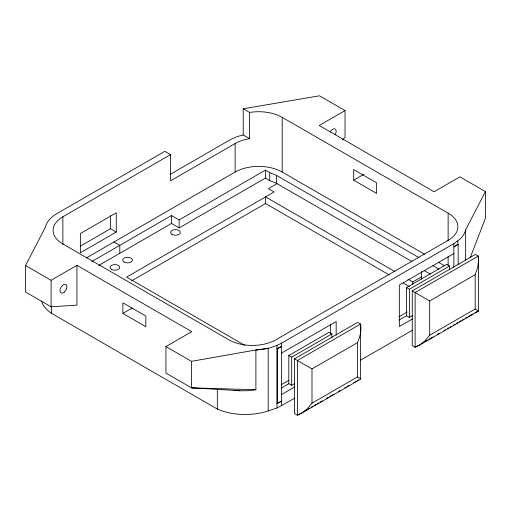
<?xml version="1.0" encoding="UTF-8"?>
<svg xmlns="http://www.w3.org/2000/svg" width="511" height="511" viewBox="0 0 511 511"><rect width="100%" height="100%" fill="white"/><g stroke="black" fill="none" stroke-linecap="round" stroke-linejoin="round"><path stroke-width="0.77" d="M342.376 140.014L345.066 137.076L345.066 110.555L319.234 125.476L434.063 191.772L459.9 176.857L485.45 191.606L465.649 229.867A41.41 23.908 0 0 1 460.449 238.694L453.87 243.651L281.625 343.098L281.625 401.103L277.32 403.594L277.32 348.898L281.625 346.407L276.968 348.694L276.968 408.034L268.192 410.927A45.875 26.483 0 0 1 217.316 409.062L51.387 313.262A45.651 26.355 0 0 1 41.436 300.89M458.175 264.296L458.175 244.475L453.87 246.966L457.83 244.277L457.83 240.962M478.666 260.252L477.772 267.304L475.179 274.701L475.179 308.989L478.666 311.001L418.924 345.493L415.117 347.237L412.243 345.583L412.243 290.887L475.402 254.421L478.27 256.081L478.571 258.093L478.571 310.95M470.171 257.87L485.45 218.127L485.45 191.606M357.476 342.657C360.063 336.877 361.731 330.374 360.568 324.031L357.7 322.377L294.54 358.843L294.54 413.54L297.415 415.194L301.222 413.45L360.964 378.958L357.476 376.946L357.476 342.657L311.991 368.916L294.54 358.843M25.55 265.528L51.1 280.277L76.937 265.362L76.937 305.137L51.1 306.798L25.55 292.049L25.55 265.528L45.351 227.267A41.41 23.908 0 0 1 57.13 213.483L164.785 151.333L170.527 154.648L170.527 180.83L235.117 143.54A33.292 19.22 0 0 1 245.919 139.375L249.611 138.647L249.611 112.465L243.223 108.773L243.223 134.961L249.611 138.647M357.476 376.946L311.991 403.205L306.881 409.145L301.222 413.45M475.179 308.989L429.694 335.248L424.584 341.195L418.924 345.493M62.872 244.545L62.872 216.798L170.527 154.648M170.278 174.347L229.375 140.225A41.41 23.908 0 0 1 242.808 135.045L243.223 134.961M80.163 246.264L110.523 228.73L116.265 232.045L116.265 212.819L80.38 233.54L80.38 252.766L116.265 232.045M86.346 257.94L235.117 172.047A33.292 19.22 0 0 1 282.2 172.047L424.622 254.274M91.871 261.479L171.472 215.527L179.137 219.947L265.426 170.131L269.731 172.616L276.457 175.362L419.026 257.672M98.68 265.503L171.472 223.479L179.137 227.906L265.426 178.084L269.731 180.568L276.457 183.321L412.122 261.645M277.032 183.653L268.416 188.623L274.158 191.938L126.6 277.128L244.788 345.366M131.442 280.961L265.548 203.538L389.312 274.995M122.87 313.428L145.833 326.689L145.833 316.079L122.87 302.819L122.87 313.428L132.323 307.967M353.682 180.172L376.645 193.426L376.645 182.823L353.682 169.563L353.682 180.172L363.813 174.321M239.966 390.73L191.484 387.849L165.934 373.094L165.934 346.573L191.766 331.658L76.937 265.362M281.625 353.037L336.168 321.547L336.168 335.095M453.87 253.597L399.327 285.087L399.327 326.523L412.447 318.947M407.976 279.14L412.818 281.938L421.434 276.962M294.4 383.787L291.672 385.358L288.798 383.704L288.798 355.528L328.995 332.322L331.863 333.977L331.863 337.892M412.779 315.44L409.375 317.408L406.5 315.747L406.5 287.572L446.697 264.366L449.565 266.027L449.565 269.936M288.798 355.528L291.672 357.183L331.863 333.977M406.5 287.572L409.375 289.226L449.565 266.027M281.165 384.796L288.741 380.42M398.982 316.775L407.248 312.004M412.243 290.887L429.694 300.96L475.179 274.701M281.408 387.97L289.002 383.589M399.11 320.02L406.705 315.632M281.625 394.479L294.745 386.904M276.968 408.034L294.713 398.19M360.172 360.402L412.53 330.17M300.161 413.61L297.415 415.194L297.415 360.498L360.568 324.031L360.568 378.728M304.965 410.831L306.338 410.039M308.395 408.851L309.768 408.059M311.142 407.267L312.515 406.475M313.888 405.683L315.951 404.495M317.325 403.703L318.692 402.904M320.065 402.112L322.128 400.924M326.248 398.548L328.305 397.36M329.678 396.568L333.798 394.185M338.601 391.413L339.975 390.621M344.778 387.849L346.151 387.051M347.525 386.259L348.898 385.466M353.708 382.694L355.765 381.506M357.138 380.714L358.511 379.922M417.864 345.653L415.117 347.237L415.117 292.541L478.27 256.081L478.27 258.457M425.414 341.297L427.471 340.102M428.844 339.31L432.964 336.934M437.767 334.162L439.141 333.37M443.95 330.591L445.324 329.799M447.381 328.611L448.754 327.819M450.127 327.027L451.5 326.235M453.557 325.047L454.931 324.249M456.304 323.457L457.677 322.665M459.05 321.873L461.114 320.684M462.481 319.892L463.854 319.1M465.227 318.308L467.29 317.12M468.664 316.322L472.784 313.946M474.84 312.758L478.27 310.777M165.934 346.573L191.484 361.328L255.902 349.965C264.832 349.575 273.762 347.423 281.625 343.098M243.223 108.773L319.516 95.806L345.066 110.555M249.611 112.465L250.039 112.375A33.292 19.22 0 0 1 282.2 117.351L448.128 213.151L448.128 240.898M268.192 410.927L268.192 348.278L255.902 349.965L255.902 389.74L252.038 390.321A46.322 26.744 0 0 1 233.968 390.251M191.484 361.328L191.484 387.849L195.394 387.594M191.484 387.849L255.902 389.74M457.83 244.277L458.175 244.475M438.451 262.258L444.672 265.854M432.785 265.618L438.962 269.182M424.187 270.6L430.39 274.183M394.843 271.558L265.548 196.907L265.548 203.538M403.141 282.979L409.362 286.569M113.972 241.99L119.798 245.357L119.798 253.315M277.32 348.898L276.968 348.694L276.968 345.379M277.32 403.594L276.968 403.39L281.625 401.103L281.625 405.747M465.649 229.867L465.649 260.099M453.87 243.651L453.87 267.138M448.128 256.656L448.128 265.471M429.694 300.96L429.694 335.248M421.434 271.392L421.434 279.172M412.818 281.938L412.818 284.148M409.375 289.226L409.375 317.408M330.425 324.606L330.425 333.376M311.991 368.916L311.991 403.205M291.672 357.183L291.672 385.358M282.2 117.351L282.2 172.047M276.457 175.362L276.457 183.321M269.731 172.616L269.731 180.568M265.426 170.131L265.426 178.084M235.117 143.54L235.117 172.047M217.316 389.344L217.316 409.062M179.137 219.947L179.137 227.906M171.472 215.527L171.472 223.479M110.523 215.661L110.523 228.73M51.387 306.166L51.387 313.262M51.1 280.277L51.1 306.798M330.291 131.857A4.874 2.811 -60 0 1 335.159 129.047A4.874 2.811 -60 0 1 335.159 134.668M62.872 216.798A33.292 19.22 0 0 0 62.872 243.983L228.8 339.783A33.292 19.22 0 0 0 275.883 339.783L448.128 240.336A33.292 19.22 0 0 0 448.128 213.151M172.047 234.421A4.874 2.811 0 0 0 180.198 233.157A4.874 2.811 0 0 0 174.232 229.714A4.874 2.811 0 0 0 172.047 234.421M64.335 292.062A4.874 2.811 -60 0 0 65.881 284.512A4.874 2.811 -60 0 0 60.119 289.622A4.874 2.811 -60 0 0 64.335 292.062M111.475 269.393A4.874 2.811 0 0 0 119.625 268.128A4.874 2.811 0 0 0 113.659 264.685A4.874 2.811 0 0 0 111.475 269.393M124.109 262.098A4.874 2.811 0 0 0 132.26 260.834A4.874 2.811 0 0 0 126.287 257.391A4.874 2.811 0 0 0 124.109 262.098"/></g></svg>
